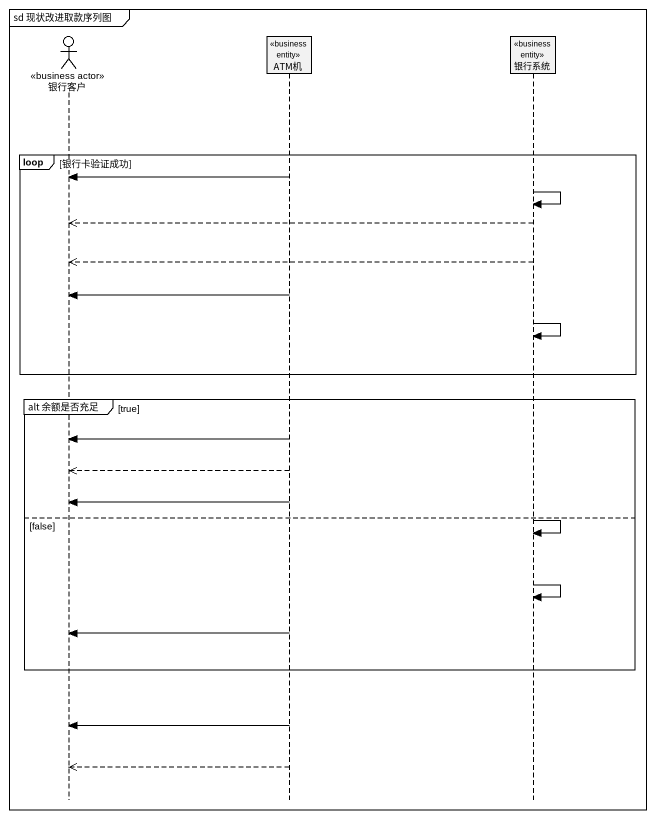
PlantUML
@startuml
mainframe sd 现状改进取款序列图
hide footbox
actor 银行客户 <<business actor>>
participant ATM机 <<business entity>>
participant 银行系统 <<business entity>>

loop 银行卡验证成功
  ATM机 -> 银行客户
  银行系统 -> 银行系统
  银行系统 -->> 银行客户
  银行系统 -->> 银行客户
  ATM机 -> 银行客户
  银行系统 -> 银行系统
end
group alt 余额是否充足 [true]
  ATM机 -> 银行客户
  ATM机 -->> 银行客户
  ATM机 -> 银行客户
else false
  银行系统 -> 银行系统
  银行系统 -> 银行系统
  ATM机 -> 银行客户
end
ATM机 -> 银行客户
ATM机 -->> 银行客户
@enduml
